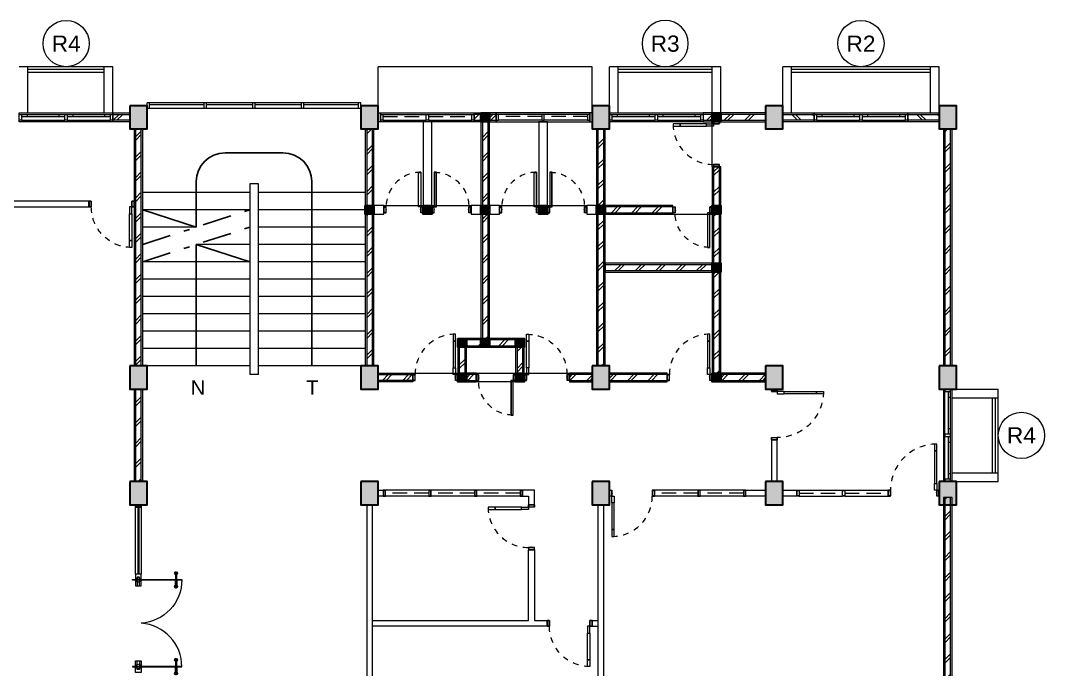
# Model space of a CAD drawing. Header units: millimetres. Extents: x -11 to 1625, y -267 to 180.
# Drawn here: x 921.37 to 939.08, y -259.68 to -248.45 of the extents above; entities that cross this region are included whole.
import ezdxf
from ezdxf.enums import TextEntityAlignment as Align

# ---------------------------------------------------------------- set-up
doc = ezdxf.new("R2010")
doc.units = ezdxf.units.MM
doc.linetypes.add('DASHDOT', pattern=[1, 0.5, -0.25, 0, -0.25])
doc.linetypes.add('HIDDEN', pattern=[0.375, 0.25, -0.125])
for name, color, linetype, lineweight in [('ars', 11, 'Continuous', 5), ('dinding', 5, 'Continuous', 15), ('KOLOM', 1, 'Continuous', 30), ('kus', 63, 'Continuous', 15), ('lan', 7, 'Continuous', 15), ('not', 7, 'Continuous', 20), ('PARTISI', 190, 'Continuous', 9), ('sol kol', 8, 'Continuous', 0)]:
    doc.layers.add(name, color=color, linetype=linetype, lineweight=lineweight)
doc.styles.add('S', font='SIMPLEX', dxfattribs={"width": 1.1})
doc.styles.get("Standard").update_dxf_attribs({"font": 'ARIALUNI.TTF'})
pattern_1 = [(45, (923.90673, -262.7025), (-0.1767767, 0.1767767), []), (45, (923.96923, -262.7025), (-0.1767767, 0.1767767), [])]
pattern_2 = [(45, (924.90673, -262.7025), (-0.1767767, 0.1767767), []), (45, (924.96923, -262.7025), (-0.1767767, 0.1767767), [])]

# ---------------------------------------------------------------- blocks, each defined once
blk = doc.blocks.new('P 70')
at = {"linetype": 'HIDDEN', "ltscale": 0.3}
blk.add_lwpolyline([(-0.74, 0.1, -0.414214), (-0.04, 0.8, -1.303225)], format="xyb", dxfattribs=at)
for points in [[(-0.04, 0.8), (-0.08, 0.8), (-0.08, 0.68), (-0.04, 0.68)], [(-0.04, 0.68), (-0.08, 0.68), (-0.08, 0.22), (-0.04, 0.22)], [(-0.04, 0.1), (-0.08, 0.1), (-0.08, 0.22), (-0.04, 0.22)], [(-0.735, 0.06), (-0.74, 0.06), (-0.74, 0.061), (-0.74, 0.1), (-0.78, 0.1), (-0.78, 0), (-0.74, 0), (-0.74, 0.056), (-0.735, 0.058)], [(-0.742, 0.002), (-0.778, 0.002), (-0.778, 0.098), (-0.742, 0.098)], [(-0.045, 0.06), (-0.04, 0.06), (-0.04, 0.061), (-0.04, 0.1), (0, 0.1), (0, 0), (-0.04, 0), (-0.04, 0.056), (-0.045, 0.058)], [(-0.038, 0.002), (-0.002, 0.002), (-0.002, 0.098), (-0.038, 0.098)]]:
    blk.add_lwpolyline(points, close=True)
blk = doc.blocks.new('KP')
at = {"layer": 'KOLOM'}
blk.add_lwpolyline([(0.075, -0.075), (-0.075, -0.075), (-0.075, 0.075), (0.075, 0.075), (0.075, -0.075)], dxfattribs=at)
blk = doc.blocks.new('K1')
at = {"layer": 'KOLOM'}
blk.add_lwpolyline([(0.2, 0.15), (-0.2, 0.15), (-0.2, -0.15), (0.2, -0.15), (0.2, 0.15)], dxfattribs=at)
blk = doc.blocks.new('P 60')
at = {"linetype": 'HIDDEN', "ltscale": 0.3}
blk.add_lwpolyline([(-0.64, 0.1, -0.414214), (-0.04, 0.7, -1.303225)], format="xyb", dxfattribs=at)
for points in [[(-0.04, 0.7), (-0.04, 0.1), (-0.08, 0.1), (-0.08, 0.7)], [(-0.042, 0.698), (-0.042, 0.102), (-0.078, 0.102), (-0.078, 0.698)], [(-0.635, 0.06), (-0.64, 0.06), (-0.64, 0.061), (-0.64, 0.1), (-0.68, 0.1), (-0.68, 0), (-0.64, 0), (-0.64, 0.056), (-0.635, 0.058)], [(-0.642, 0.002), (-0.678, 0.002), (-0.678, 0.098), (-0.642, 0.098)], [(-0.045, 0.06), (-0.04, 0.06), (-0.04, 0.061), (-0.04, 0.1), (0, 0.1), (0, 0), (-0.04, 0), (-0.04, 0.056), (-0.045, 0.058)], [(-0.038, 0.002), (-0.002, 0.002), (-0.002, 0.098), (-0.038, 0.098)]]:
    blk.add_lwpolyline(points, close=True)
blk = doc.blocks.new('P1')
at = {"lineweight": 5}
h = blk.add_hatch(dxfattribs=at)
h.set_pattern_fill('ANSI31', color=256, scale=0.020282, angle=-315, style=0)
h.set_pattern_definition([(179.99999863, (-506.106483, 1417.280242), (6.07e-11, 0.0025352112676), [])])
h.paths.add_polyline_path([(-1.729, 0.805, -1), (-1.693, 0.77, -1)])
h.paths.add_polyline_path([(-1.724, 0.801, 1), (-1.697, 0.774, 1)], flags=16)
h = blk.add_hatch(dxfattribs=at)
h.set_pattern_fill('ANSI31', color=256, scale=0.020282, angle=-315, style=0)
h.set_pattern_definition([(270.00000137, (1414.9464214, -503.7726625), (0.0025352112676, 6.07e-11), [])])
h.paths.add_polyline_path([(-1.528, 0.605, 1), (-1.564, 0.641, 1)])
h.paths.add_polyline_path([(-1.532, 0.609, -1), (-1.56, 0.637, -1)], flags=16)
h = blk.add_hatch(dxfattribs=at)
h.set_pattern_fill('ANSI31', color=256, scale=0.020282, angle=-315, style=0)
h.set_pattern_definition([(179.99999863, (-505.0458133, 1416.2195722), (6.07e-11, 0.0025352112676), [])])
h.paths.add_polyline_path([(-0.668, -0.255, -1), (-0.632, -0.291, -1)])
h.paths.add_polyline_path([(-0.664, -0.259, 1), (-0.636, -0.287, 1)], flags=16)
h = blk.add_hatch(dxfattribs=at)
h.set_pattern_fill('ANSI31', color=256, scale=0.020282, angle=-315, style=0)
h.set_pattern_definition([(270.00000137, (1416.0070912, -504.8333323), (0.0025352112676, 6.07e-11), [])])
h.paths.add_polyline_path([(-0.468, -0.455, 1), (-0.504, -0.42, 1)])
h.paths.add_polyline_path([(-0.472, -0.451, -1), (-0.499, -0.424, -1)], flags=16)
for p, q in [((-1.724, 0.801), (-1.697, 0.774)), ((-1.686, 0.781), (-1.623, 0.718)), ((-1.553, 0.648), (-1.616, 0.711)), ((-1.532, 0.609), (-1.56, 0.637)), ((-0.664, -0.259), (-0.636, -0.287)), ((-0.625, -0.28), (-0.562, -0.343)), ((-0.492, -0.413), (-0.555, -0.35)), ((-0.472, -0.451), (-0.499, -0.424))]:
    blk.add_line(p, q, dxfattribs=at)
at = {"color": 9, "lineweight": 5}
for p, q in [((-1.641, 0.7), (-1.704, 0.763)), ((-1.634, 0.693), (-1.571, 0.63)), ((-0.58, -0.361), (-0.643, -0.298)), ((-0.573, -0.368), (-0.51, -0.431))]:
    blk.add_line(p, q, dxfattribs=at)
at = {"color": 8, "lineweight": 5}
for p, q in [((-1.64, 0.701), (-1.703, 0.763)), ((-1.639, 0.702), (-1.701, 0.764)), ((-1.636, 0.705), (-1.697, 0.766)), ((-1.631, 0.71), (-1.692, 0.771)), ((-1.633, 0.694), (-1.57, 0.631)), ((-1.632, 0.695), (-1.57, 0.633)), ((-1.629, 0.698), (-1.568, 0.637)), ((-1.624, 0.703), (-1.563, 0.642)), ((-0.58, -0.36), (-0.642, -0.297)), ((-0.578, -0.358), (-0.64, -0.296)), ((-0.575, -0.356), (-0.636, -0.294)), ((-0.57, -0.351), (-0.631, -0.29)), ((-0.572, -0.367), (-0.51, -0.43)), ((-0.571, -0.366), (-0.509, -0.428)), ((-0.568, -0.363), (-0.507, -0.424)), ((-0.563, -0.358), (-0.502, -0.419))]:
    blk.add_line(p, q, dxfattribs=at)
for points in [[(-1.1, 1.241), (-1.701, 0.64), (-1.694, 0.633), (-1.093, 1.234), (-1.1, 1.241)], [(-1.273, 1.202), (-1.202, 1.273), (-1.061, 1.132), (-1.132, 1.061), (-1.273, 1.202)], [(-0.032, 0.173), (-0.633, -0.428), (-0.64, -0.421), (-0.039, 0.18), (-0.032, 0.173)], [(-0.071, 0), (0, 0.071), (-0.142, 0.212), (-0.212, 0.142), (-0.071, 0)]]:
    blk.add_lwpolyline(points)
at = {"lineweight": 9}
for points in [[(-1.153, 1.181), (-1.181, 1.153), (-1.216, 1.188), (-1.188, 1.216)], [(-1.082, 1.11), (-1.11, 1.082), (-1.181, 1.153), (-1.153, 1.181)], [(-0.163, 0.191), (-0.191, 0.163), (-0.12, 0.092), (-0.092, 0.12)], [(-0.092, 0.12), (-0.12, 0.092), (-0.085, 0.057), (-0.057, 0.085)]]:
    blk.add_lwpolyline(points, close=True, dxfattribs=at)
at = {"lineweight": 5}
for points in [[(-1.697, 0.801), (-1.724, 0.774)], [(-1.532, 0.637), (-1.56, 0.609)], [(-0.636, -0.259), (-0.664, -0.287)], [(-0.472, -0.424), (-0.499, -0.451)]]:
    blk.add_lwpolyline(points, dxfattribs=at)
for points in [[(-1.701, 0.64, 0.396093), (-0.672, 0.601)], [(-0.633, -0.428, -0.396093), (-0.672, 0.601)]]:
    blk.add_lwpolyline(points, format="xyb")
for centre in [(-1.167, 1.167), (-0.106, 0.106)]:
    blk.add_circle(centre, 0.04)
for centre, radius in [((-1.711, 0.788), 0.0254), ((-1.711, 0.788), 0.0195), ((-1.546, 0.623), 0.0254), ((-1.546, 0.623), 0.0195), ((-0.65, -0.273), 0.0254), ((-0.65, -0.273), 0.0195), ((-0.486, -0.437), 0.0254), ((-0.486, -0.437), 0.0195)]:
    blk.add_circle(centre, radius, dxfattribs=at)
blk = doc.blocks.new('P 80')
at = {"linetype": 'HIDDEN', "ltscale": 0.3}
blk.add_lwpolyline([(-0.84, 0.1, -0.414214), (-0.04, 0.9, -1.303225)], format="xyb", dxfattribs=at)
for points in [[(-0.04, 0.9), (-0.08, 0.9), (-0.08, 0.78), (-0.04, 0.78)], [(-0.04, 0.78), (-0.08, 0.78), (-0.08, 0.22), (-0.04, 0.22)], [(-0.04, 0.1), (-0.08, 0.1), (-0.08, 0.22), (-0.04, 0.22)], [(-0.835, 0.06), (-0.84, 0.06), (-0.84, 0.061), (-0.84, 0.1), (-0.88, 0.1), (-0.88, 0), (-0.84, 0), (-0.84, 0.056), (-0.835, 0.058)], [(-0.842, 0.002), (-0.878, 0.002), (-0.878, 0.098), (-0.842, 0.098)], [(-0.045, 0.06), (-0.04, 0.06), (-0.04, 0.061), (-0.04, 0.1), (0, 0.1), (0, 0), (-0.04, 0), (-0.04, 0.056), (-0.045, 0.058)], [(-0.038, 0.002), (-0.002, 0.002), (-0.002, 0.098), (-0.038, 0.098)]]:
    blk.add_lwpolyline(points, close=True)
blk = doc.blocks.new('NAV')
blk.add_circle((0, -0.4), 0.4)
at = {"style": 'S', "width": 0.75, "flags": 4}
blk.add_attdef('AV', text='', height=0.3, dxfattribs=at).set_placement((0, -0.4), align=Align.MIDDLE)

msp = doc.modelspace()

# ---------------------------------------------------------------- hatches: boundary and pattern name
at = {"layer": 'ars'}
h = msp.add_hatch(dxfattribs=at)
h.set_pattern_fill('TEMBOK', color=256, scale=0.25)
h.set_pattern_definition([(45, (919.89673, -258.2025), (-0.176777, 0.176777), []), (45, (919.95923, -258.2025), (-0.176777, 0.176777), [])])
h.paths.add_polyline_path([(922.9667251, -250.0774952), (923.2567251, -250.0774952), (923.2567251, -250.1774952), (922.9667251, -250.1774952)])
h = msp.add_hatch(dxfattribs=at)
h.set_pattern_fill('TEMBOK', color=256, scale=0.25)
h.set_pattern_definition([(45, (928.62673, -259.8775), (-0.176777, 0.176777), []), (45, (928.68923, -259.8775), (-0.176777, 0.176777), [])])
h.paths.add_polyline_path([(929.3317251, -250.0774952), (929.2167251, -250.0774952), (929.2167251, -250.1774952), (929.3317251, -250.1774952)])
h = msp.add_hatch(dxfattribs=at)
h.set_pattern_fill('TEMBOK', color=256, scale=0.25)
h.set_pattern_definition([(45, (928.93173, -259.8775), (-0.176777, 0.176777), []), (45, (928.99423, -259.8775), (-0.176777, 0.176777), [])])
h.paths.add_polyline_path([(929.5967251, -250.0774952), (929.4817251, -250.0774952), (929.4817251, -250.1774952), (929.5967251, -250.1774952)])
h = msp.add_hatch(dxfattribs=at)
h.set_pattern_fill('TEMBOK', color=256, scale=0.25)
h.set_pattern_definition([(45, (924.60173, -262.7025), (-0.1767767, 0.1767767), []), (45, (924.66423, -262.7025), (-0.1767767, 0.1767767), [])])
h.paths.add_polyline_path([(933.3317251, -250.0774952), (933.1767251, -250.0774952), (933.1767251, -250.1774952), (933.3317251, -250.1774952)])
h = msp.add_hatch(dxfattribs=at)
h.set_pattern_fill('TEMBOK', color=256, scale=0.25)
h.set_pattern_definition(pattern_2)
h.paths.add_polyline_path([(934.2567251, -250.0774952), (933.4817251, -250.0774952), (933.4817251, -250.1774952), (934.2567251, -250.1774952)])
h = msp.add_hatch(dxfattribs=at)
h.set_pattern_fill('TEMBOK', color=256, scale=0.25)
h.set_pattern_definition([(315, (930.35673, -248.5525), (-0.176777, -0.176777), []), (315, (930.41923, -248.5525), (-0.176777, -0.176777), [])])
h.paths.add_polyline_path([(935.0967251, -250.1774952), (934.5567251, -250.1774952), (934.5567251, -250.0774952), (935.0967251, -250.0774952)])
h = msp.add_hatch(dxfattribs=at)
h.set_pattern_fill('TEMBOK', color=256, scale=0.25)
h.set_pattern_definition([(315, (932.51673, -248.5525), (-0.176777, -0.176777), []), (315, (932.57923, -248.5525), (-0.176777, -0.176777), [])])
h.paths.add_polyline_path([(937.2567251, -250.1774952), (936.7167251, -250.1774952), (936.7167251, -250.0774952), (937.2567251, -250.0774952)])
h = msp.add_hatch(dxfattribs=at)
h.set_pattern_fill('TEMBOK', color=256, scale=0.25)
h.set_pattern_definition(pattern_2)
h.paths.add_polyline_path([(929.3567251, -250.2024952), (929.3567251, -253.9524952), (929.4567251, -253.9524952), (929.4567251, -250.2024952)])
h = msp.add_hatch(dxfattribs=at)
h.set_pattern_fill('TEMBOK', color=256, scale=0.25)
h.set_pattern_definition(pattern_2)
h.paths.add_polyline_path([(923.4567251, -254.4274952), (923.4567251, -250.3274952), (923.3567251, -250.3274952), (923.3567251, -254.4274952)])
h = msp.add_hatch(dxfattribs=at)
h.set_pattern_fill('TEMBOK', color=256, scale=0.25)
h.set_pattern_definition(pattern_2)
h.paths.add_polyline_path([(927.4567251, -251.6524952), (927.4567251, -250.3274952), (927.3567251, -250.3274952), (927.3567251, -251.6524952)])
h = msp.add_hatch(dxfattribs=at)
h.set_pattern_fill('TEMBOK', color=256, scale=0.25)
h.set_pattern_definition(pattern_2)
h.paths.add_polyline_path([(931.4567251, -254.4274952), (931.4567251, -250.3274952), (931.3567251, -250.3274952), (931.3567251, -254.4274952)])
h = msp.add_hatch(dxfattribs=at)
h.set_pattern_fill('TEMBOK', color=256, scale=0.25)
h.set_pattern_definition(pattern_1)
h.paths.add_polyline_path([(937.4567251, -254.4274952), (937.4567251, -250.3274952), (937.3567251, -250.3274952), (937.3567251, -254.4274952)])
h = msp.add_hatch(dxfattribs=at)
h.set_pattern_fill('TEMBOK', color=256, scale=0.25)
h.set_pattern_definition(pattern_2)
h.paths.add_polyline_path([(933.4567251, -251.6524952), (933.4567251, -250.9824952), (933.3567251, -250.9824952), (933.3567251, -251.6524952)])
h = msp.add_hatch(dxfattribs=at)
h.set_pattern_fill('TEMBOK', color=256, scale=0.25)
h.set_pattern_definition(pattern_2)
h.paths.add_polyline_path([(931.4817251, -251.7774952), (932.6517251, -251.7774952), (932.6517251, -251.6774952), (931.4817251, -251.6774952)])
h = msp.add_hatch(dxfattribs=at)
h.set_pattern_fill('TEMBOK', color=256, scale=0.25)
h.set_pattern_definition(pattern_2)
h.paths.add_polyline_path([(927.3567251, -251.8024952), (927.3567251, -254.4274952), (927.4567251, -254.4274952), (927.4567251, -251.8024952)])
h = msp.add_hatch(dxfattribs=at)
h.set_pattern_fill('TEMBOK', color=256, scale=0.25)
h.set_pattern_definition(pattern_2)
h.paths.add_polyline_path([(933.3567251, -251.8024952), (933.3567251, -254.5524952), (933.4567251, -254.5524952), (933.4567251, -251.8024952)])
h = msp.add_hatch(dxfattribs=at)
h.set_pattern_fill('TEMBOK', color=256, scale=0.25)
h.set_pattern_definition(pattern_2)
h.paths.add_polyline_path([(931.4817251, -252.7774952), (933.3317251, -252.7774952), (933.3317251, -252.6774952), (931.4817251, -252.6774952)])
h = msp.add_hatch(dxfattribs=at)
h.set_pattern_fill('TEMBOK', color=256, scale=0.25)
h.set_pattern_definition(pattern_2)
h.paths.add_polyline_path([(929.9317251, -253.9774952), (929.0817251, -253.9774952), (929.0817251, -254.0774952), (929.9317251, -254.0774952)])
h = msp.add_hatch(dxfattribs=at)
h.set_pattern_fill('TEMBOK', color=256, scale=0.25)
h.set_pattern_definition(pattern_2)
h.paths.add_polyline_path([(928.9567251, -254.1024952), (928.9567251, -254.5524952), (929.0567251, -254.5524952), (929.0567251, -254.1024952)])
h = msp.add_hatch(dxfattribs=at)
h.set_pattern_fill('TEMBOK', color=256, scale=0.25)
h.set_pattern_definition(pattern_2)
h.paths.add_polyline_path([(929.9567251, -254.1024952), (929.9567251, -254.5524952), (930.0567251, -254.5524952), (930.0567251, -254.1024952)])
h = msp.add_hatch(dxfattribs=at)
h.set_pattern_fill('TEMBOK', color=256, scale=0.25)
h.set_pattern_definition(pattern_2)
h.paths.add_polyline_path([(927.5567251, -254.5774952), (928.1517251, -254.5774952), (928.1517251, -254.6774952), (927.5567251, -254.6774952)])
h = msp.add_hatch(dxfattribs=at)
h.set_pattern_fill('TEMBOK', color=256, scale=0.25)
h.set_pattern_definition(pattern_2)
h.paths.add_polyline_path([(929.2517251, -254.5774952), (929.0817251, -254.5774952), (929.0817251, -254.6774952), (929.2517251, -254.6774952)])
h = msp.add_hatch(dxfattribs=at)
h.set_pattern_fill('TEMBOK', color=256, scale=0.25)
h.set_pattern_definition(pattern_2)
h.paths.add_polyline_path([(931.2567251, -254.5774952), (930.8617251, -254.5774952), (930.8617251, -254.6774952), (931.2567251, -254.6774952)])
h = msp.add_hatch(dxfattribs=at)
h.set_pattern_fill('TEMBOK', color=256, scale=0.25)
h.set_pattern_definition(pattern_2)
h.paths.add_polyline_path([(931.5567251, -254.6774952), (932.5517251, -254.6774952), (932.5517251, -254.5774952), (931.5567251, -254.5774952)])
h = msp.add_hatch(dxfattribs=at)
h.set_pattern_fill('TEMBOK', color=256, scale=0.25)
h.set_pattern_definition([(45, (926.83173, -262.7025), (-0.1767767, 0.1767767), []), (45, (926.89423, -262.7025), (-0.1767767, 0.1767767), [])])
h.paths.add_polyline_path([(933.4817251, -254.6774952), (934.2567251, -254.6774952), (934.2567251, -254.5774952), (933.4817251, -254.5774952)])
h = msp.add_hatch(dxfattribs=at)
h.set_pattern_fill('TEMBOK', color=256, scale=0.25)
h.set_pattern_definition(pattern_2)
h.paths.add_polyline_path([(923.4567251, -256.4274952), (923.4567251, -254.8274952), (923.3567251, -254.8274952), (923.3567251, -256.4274952)])
h = msp.add_hatch(dxfattribs=at)
h.set_pattern_fill('TEMBOK', color=256, scale=0.25)
h.set_pattern_definition(pattern_1)
h.paths.add_polyline_path([(937.4567251, -260.9274952), (937.4567251, -256.7024952), (937.3567251, -256.7024952), (937.3567251, -260.9274952)])
at = {"layer": 'sol kol'}
for points in [[(923.2567251, -249.9274952), (923.2567251, -250.3274952), (923.5567251, -250.3274952), (923.5567251, -249.9274952)], [(927.2567251, -249.9274952), (927.2567251, -250.3274952), (927.5567251, -250.3274952), (927.5567251, -249.9274952)], [(931.2567251, -249.9274952), (931.2567251, -250.3274952), (931.5567251, -250.3274952), (931.5567251, -249.9274952)], [(934.2567251, -249.9274952), (934.2567251, -250.3274952), (934.5567251, -250.3274952), (934.5567251, -249.9274952)], [(937.2567251, -249.9274952), (937.2567251, -250.3274952), (937.5567251, -250.3274952), (937.5567251, -249.9274952)], [(929.3317251, -250.0524952), (929.4817251, -250.0524952), (929.4817251, -250.2024952), (929.3317251, -250.2024952)], [(933.4817251, -250.2024952), (933.3317251, -250.2024952), (933.3317251, -250.0524952), (933.4817251, -250.0524952)], [(927.3317251, -251.6524952), (927.4817251, -251.6524952), (927.4817251, -251.8024952), (927.3317251, -251.8024952)], [(928.3317251, -251.6524952), (928.4817251, -251.6524952), (928.4817251, -251.8024952), (928.3317251, -251.8024952)], [(929.3317251, -251.6524952), (929.4817251, -251.6524952), (929.4817251, -251.8024952), (929.3317251, -251.8024952)], [(930.3317251, -251.6524952), (930.4817251, -251.6524952), (930.4817251, -251.8024952), (930.3317251, -251.8024952)], [(931.3317251, -251.6524952), (931.4817251, -251.6524952), (931.4817251, -251.8024952), (931.3317251, -251.8024952)], [(933.4817251, -251.8024952), (933.3317251, -251.8024952), (933.3317251, -251.6524952), (933.4817251, -251.6524952)], [(933.4817251, -252.8024952), (933.3317251, -252.8024952), (933.3317251, -252.6524952), (933.4817251, -252.6524952)], [(928.9317251, -253.9524952), (929.0817251, -253.9524952), (929.0817251, -254.1024952), (928.9317251, -254.1024952)], [(929.3317251, -253.9524952), (929.4817251, -253.9524952), (929.4817251, -254.1024952), (929.3317251, -254.1024952)], [(929.9317251, -253.9524952), (930.0817251, -253.9524952), (930.0817251, -254.1024952), (929.9317251, -254.1024952)], [(923.2567251, -254.4274952), (923.2567251, -254.8274952), (923.5567251, -254.8274952), (923.5567251, -254.4274952)], [(927.2567251, -254.4274952), (927.2567251, -254.8274952), (927.5567251, -254.8274952), (927.5567251, -254.4274952)], [(928.9317251, -254.5524952), (929.0817251, -254.5524952), (929.0817251, -254.7024952), (928.9317251, -254.7024952)], [(929.9317251, -254.5524952), (930.0817251, -254.5524952), (930.0817251, -254.7024952), (929.9317251, -254.7024952)], [(931.2567251, -254.4274952), (931.2567251, -254.8274952), (931.5567251, -254.8274952), (931.5567251, -254.4274952)], [(933.4817251, -254.7024952), (933.3317251, -254.7024952), (933.3317251, -254.5524952), (933.4817251, -254.5524952)], [(934.2567251, -254.4274952), (934.2567251, -254.8274952), (934.5567251, -254.8274952), (934.5567251, -254.4274952)], [(937.2567251, -254.4274952), (937.2567251, -254.8274952), (937.5567251, -254.8274952), (937.5567251, -254.4274952)], [(923.2567251, -256.4274952), (923.2567251, -256.8274952), (923.5567251, -256.8274952), (923.5567251, -256.4274952)], [(927.2567251, -256.4274952), (927.2567251, -256.8274952), (927.5567251, -256.8274952), (927.5567251, -256.4274952)], [(931.2567251, -256.4274952), (931.2567251, -256.8274952), (931.5567251, -256.8274952), (931.5567251, -256.4274952)], [(934.2567251, -256.4274952), (934.2567251, -256.8274952), (934.5567251, -256.8274952), (934.5567251, -256.4274952)], [(937.2567251, -256.4274952), (937.2567251, -256.8274952), (937.5567251, -256.8274952), (937.5567251, -256.4274952)]]:
    msp.add_hatch(color=256, dxfattribs=at).paths.add_polyline_path(points)

# ---------------------------------------------------------------- linework, layer by layer
for p, q in [((924.9067251, -250.7399952), (925.9067251, -250.7399952)), ((924.4067251, -252.0274952), (924.4067251, -251.2399952)), ((926.4067251, -254.4274952), (926.4067251, -251.2399952)), ((924.4067251, -252.0274952), (923.4817251, -251.7274952)), ((924.4067251, -254.4274952), (924.4067251, -252.3274952)), ((924.4067251, -252.3274952), (925.3317251, -252.6274952))]:
    msp.add_line(p, q)
at = {"linetype": 'DASHDOT'}
for p, q in [((923.4817251, -252.3274952), (925.3317251, -251.7274952)), ((923.4817251, -252.6274952), (925.3317251, -252.0274952))]:
    msp.add_line(p, q, dxfattribs=at)
for centre, start, end in [((924.9067251, -251.2399952), 90, 180), ((925.9067251, -251.2399952), 0, 90)]:
    msp.add_arc(centre, 0.5, start, end)
at = {"layer": 'ars'}
for points in [[(922.8167251, -249.3024952), (921.4967251, -249.3024952)], [(922.8167251, -249.3524952), (921.4967251, -249.3524952)], [(933.3317251, -249.3024952), (931.7067251, -249.3024952)], [(933.3317251, -249.3524952), (931.7067251, -249.3524952)], [(937.1067251, -249.3024952), (934.7067251, -249.3024952)], [(937.1067251, -249.3524952), (934.7067251, -249.3524952)], [(938.1817251, -256.2774952), (938.1817251, -254.9774952)], [(938.2317251, -256.2774952), (938.2317251, -254.9774952)]]:
    msp.add_lwpolyline(points, dxfattribs=at)
for points in [[(922.9667251, -250.0774952), (923.2567251, -250.0774952), (923.2567251, -250.1774952), (922.9667251, -250.1774952)], [(929.3317251, -250.0774952), (929.2167251, -250.0774952), (929.2167251, -250.1774952), (929.3317251, -250.1774952)], [(929.5967251, -250.0774952), (929.4817251, -250.0774952), (929.4817251, -250.1774952), (929.5967251, -250.1774952)], [(933.3317251, -250.0774952), (933.1767251, -250.0774952), (933.1767251, -250.1774952), (933.3317251, -250.1774952)], [(934.2567251, -250.0774952), (933.4817251, -250.0774952), (933.4817251, -250.1774952), (934.2567251, -250.1774952)], [(935.0967251, -250.1774952), (934.5567251, -250.1774952), (934.5567251, -250.0774952), (935.0967251, -250.0774952)], [(937.2567251, -250.1774952), (936.7167251, -250.1774952), (936.7167251, -250.0774952), (937.2567251, -250.0774952)], [(929.3567251, -250.2024952), (929.3567251, -253.9524952), (929.4567251, -253.9524952), (929.4567251, -250.2024952)], [(923.4567251, -254.4274952), (923.4567251, -250.3274952), (923.3567251, -250.3274952), (923.3567251, -254.4274952)], [(927.4567251, -251.6524952), (927.4567251, -250.3274952), (927.3567251, -250.3274952), (927.3567251, -251.6524952)], [(931.4567251, -254.4274952), (931.4567251, -250.3274952), (931.3567251, -250.3274952), (931.3567251, -254.4274952)], [(937.4567251, -254.4274952), (937.4567251, -250.3274952), (937.3567251, -250.3274952), (937.3567251, -254.4274952)], [(933.4567251, -251.6524952), (933.4567251, -250.9824952), (933.3567251, -250.9824952), (933.3567251, -251.6524952)], [(931.4817251, -251.7774952), (932.6517251, -251.7774952), (932.6517251, -251.6774952), (931.4817251, -251.6774952)], [(927.3567251, -251.8024952), (927.3567251, -254.4274952), (927.4567251, -254.4274952), (927.4567251, -251.8024952)], [(933.3567251, -251.8024952), (933.3567251, -254.5524952), (933.4567251, -254.5524952), (933.4567251, -251.8024952)], [(931.4817251, -252.7774952), (933.3317251, -252.7774952), (933.3317251, -252.6774952), (931.4817251, -252.6774952)], [(929.9317251, -253.9774952), (929.0817251, -253.9774952), (929.0817251, -254.0774952), (929.9317251, -254.0774952)], [(928.9567251, -254.1024952), (928.9567251, -254.5524952), (929.0567251, -254.5524952), (929.0567251, -254.1024952)], [(929.9567251, -254.1024952), (929.9567251, -254.5524952), (930.0567251, -254.5524952), (930.0567251, -254.1024952)], [(927.5567251, -254.5774952), (928.1517251, -254.5774952), (928.1517251, -254.6774952), (927.5567251, -254.6774952)], [(929.2517251, -254.5774952), (929.0817251, -254.5774952), (929.0817251, -254.6774952), (929.2517251, -254.6774952)], [(931.2567251, -254.5774952), (930.8617251, -254.5774952), (930.8617251, -254.6774952), (931.2567251, -254.6774952)], [(931.5567251, -254.6774952), (932.5517251, -254.6774952), (932.5517251, -254.5774952), (931.5567251, -254.5774952)], [(933.4817251, -254.6774952), (934.2567251, -254.6774952), (934.2567251, -254.5774952), (933.4817251, -254.5774952)], [(923.4567251, -256.4274952), (923.4567251, -254.8274952), (923.3567251, -254.8274952), (923.3567251, -256.4274952)], [(937.4567251, -260.9274952), (937.4567251, -256.7024952), (937.3567251, -256.7024952), (937.3567251, -260.9274952)]]:
    msp.add_lwpolyline(points, close=True, dxfattribs=at)
at = {"layer": 'dinding'}
for points in [[(922.9667251, -250.0524952), (923.2567251, -250.0524952), (923.2567251, -250.2024952), (922.9667251, -250.2024952)], [(927.5567251, -250.0524952), (927.5967251, -250.0524952), (927.5967251, -250.2024952), (927.5567251, -250.2024952)], [(929.2167251, -250.0524952), (929.3317251, -250.0524952), (929.3317251, -250.2024952), (929.2167251, -250.2024952)], [(929.5967251, -250.0524952), (929.4817251, -250.0524952), (929.4817251, -250.2024952), (929.5967251, -250.2024952)], [(931.2567251, -250.0524952), (931.2167251, -250.0524952), (931.2167251, -250.2024952), (931.2567251, -250.2024952)], [(933.3317251, -250.0524952), (933.1767251, -250.0524952), (933.1767251, -250.2024952), (933.3317251, -250.2024952)], [(934.2567251, -250.0524952), (933.4817251, -250.0524952), (933.4817251, -250.2024952), (934.2567251, -250.2024952)], [(935.0967251, -250.2024952), (934.5567251, -250.2024952), (934.5567251, -250.0524952), (935.0967251, -250.0524952)], [(937.2567251, -250.2024952), (936.7167251, -250.2024952), (936.7167251, -250.0524952), (937.2567251, -250.0524952)], [(929.3317251, -250.2024952), (929.3317251, -253.9524952), (929.4817251, -253.9524952), (929.4817251, -250.2024952)], [(923.4817251, -254.4274952), (923.4817251, -250.3274952), (923.3317251, -250.3274952), (923.3317251, -254.4274952)], [(927.4817251, -251.6524952), (927.4817251, -250.3274952), (927.3317251, -250.3274952), (927.3317251, -251.6524952)], [(931.4817251, -254.4274952), (931.4817251, -250.3274952), (931.3317251, -250.3274952), (931.3317251, -254.4274952)], [(937.4817251, -254.4274952), (937.4817251, -250.3274952), (937.3317251, -250.3274952), (937.3317251, -254.4274952)], [(933.4817251, -251.6524952), (933.4817251, -250.9824952), (933.3317251, -250.9824952), (933.3317251, -251.6524952)], [(931.4817251, -251.8024952), (932.6517251, -251.8024952), (932.6517251, -251.6524952), (931.4817251, -251.6524952)], [(927.3317251, -251.8024952), (927.3317251, -254.4274952), (927.4817251, -254.4274952), (927.4817251, -251.8024952)], [(933.3317251, -251.8024952), (933.3317251, -254.5524952), (933.4817251, -254.5524952), (933.4817251, -251.8024952)], [(931.4817251, -252.8024952), (933.3317251, -252.8024952), (933.3317251, -252.6524952), (931.4817251, -252.6524952)], [(929.9317251, -253.9524952), (929.0817251, -253.9524952), (929.0817251, -254.1024952), (929.9317251, -254.1024952)], [(928.9317251, -254.1024952), (928.9317251, -254.5524952), (929.0817251, -254.5524952), (929.0817251, -254.1024952)], [(929.9317251, -254.1024952), (929.9317251, -254.5524952), (930.0817251, -254.5524952), (930.0817251, -254.1024952)], [(927.5567251, -254.5524952), (928.1517251, -254.5524952), (928.1517251, -254.7024952), (927.5567251, -254.7024952)], [(929.2517251, -254.5524952), (929.0817251, -254.5524952), (929.0817251, -254.7024952), (929.2517251, -254.7024952)], [(931.2567251, -254.5524952), (930.8617251, -254.5524952), (930.8617251, -254.7024952), (931.2567251, -254.7024952)], [(931.5567251, -254.7024952), (932.5517251, -254.7024952), (932.5517251, -254.5524952), (931.5567251, -254.5524952)], [(933.4817251, -254.7024952), (934.2567251, -254.7024952), (934.2567251, -254.5524952), (933.4817251, -254.5524952)], [(923.4817251, -256.4274952), (923.4817251, -254.8274952), (923.3317251, -254.8274952), (923.3317251, -256.4274952)], [(937.4817251, -260.9274952), (937.4817251, -256.7024952), (937.3317251, -256.7024952), (937.3317251, -260.9274952)]]:
    msp.add_lwpolyline(points, close=True, dxfattribs=at)
at = {"layer": 'kus'}
for p, q in [((927.2567251, -249.8774952), (923.5567251, -249.8774952)), ((923.5567251, -249.9774952), (923.5567251, -249.8774952)), ((923.5967251, -249.9774952), (923.5967251, -249.8774952)), ((924.5467251, -249.9124952), (923.5967251, -249.9124952)), ((924.5467251, -249.9774952), (924.5467251, -249.8774952)), ((924.5867251, -249.9774952), (924.5867251, -249.8774952)), ((925.3867251, -249.9124952), (924.5867251, -249.9124952)), ((925.3867251, -249.9774952), (925.3867251, -249.8774952)), ((925.4267251, -249.9774952), (925.4267251, -249.8774952)), ((926.2267251, -249.9124952), (925.4267251, -249.9124952)), ((926.2267251, -249.9774952), (926.2267251, -249.8774952)), ((926.2667251, -249.9774952), (926.2667251, -249.8774952)), ((927.2167251, -249.9124952), (926.2667251, -249.9124952)), ((927.2167251, -249.9774952), (927.2167251, -249.8774952)), ((927.2567251, -249.9774952), (927.2567251, -249.8774952)), ((921.3867251, -250.0774952), (922.1367251, -250.0774952)), ((921.3867251, -250.1124952), (922.1367251, -250.1124952)), ((921.4867251, -250.1124952), (921.4867251, -250.0774952)), ((922.0367251, -250.1124952), (922.0367251, -250.0774952)), ((922.1767251, -250.0774952), (922.9267251, -250.0774952)), ((922.1767251, -250.1124952), (922.9267251, -250.1124952)), ((922.2767251, -250.1124952), (922.2767251, -250.0774952)), ((922.8267251, -250.1124952), (922.8267251, -250.0774952)), ((927.2567251, -249.9774952), (923.5567251, -249.9774952)), ((927.6367251, -250.0774952), (928.3867251, -250.0774952)), ((928.4267251, -250.0774952), (929.1767251, -250.0774952)), ((930.3867251, -250.0774952), (929.6367251, -250.0774952)), ((931.1767251, -250.0774952), (930.4267251, -250.0774952)), ((931.5967251, -250.0774952), (932.3467251, -250.0774952)), ((931.5967251, -250.1124952), (932.3467251, -250.1124952)), ((931.6967251, -250.1124952), (931.6967251, -250.0774952)), ((932.2467251, -250.1124952), (932.2467251, -250.0774952)), ((932.3867251, -250.0774952), (933.1367251, -250.0774952)), ((932.3867251, -250.1124952), (933.1367251, -250.1124952)), ((932.4867251, -250.1124952), (932.4867251, -250.0774952)), ((933.0367251, -250.1124952), (933.0367251, -250.0774952)), ((935.1367251, -250.0774952), (935.8867251, -250.0774952)), ((935.1367251, -250.1124952), (935.8867251, -250.1124952)), ((935.2367251, -250.1124952), (935.2367251, -250.0774952)), ((935.7867251, -250.1124952), (935.7867251, -250.0774952)), ((935.9267251, -250.0774952), (936.6767251, -250.0774952)), ((935.9267251, -250.1124952), (936.6767251, -250.1124952)), ((936.0267251, -250.1124952), (936.0267251, -250.0774952)), ((936.5767251, -250.1124952), (936.5767251, -250.0774952)), ((921.3867251, -250.1774952), (922.1367251, -250.1774952)), ((922.1767251, -250.1774952), (922.9267251, -250.1774952)), ((927.6367251, -250.1774952), (928.3867251, -250.1774952)), ((928.4267251, -250.1774952), (929.1767251, -250.1774952)), ((930.3867251, -250.1774952), (929.6367251, -250.1774952)), ((931.1767251, -250.1774952), (930.4267251, -250.1774952)), ((931.5967251, -250.1774952), (932.3467251, -250.1774952)), ((932.3867251, -250.1774952), (933.1367251, -250.1774952)), ((935.1367251, -250.1774952), (935.8867251, -250.1774952)), ((935.9267251, -250.1774952), (936.6767251, -250.1774952)), ((929.2517251, -254.5524952), (929.9317251, -254.5524952)), ((929.9317251, -254.7024952), (929.2517251, -254.7024952)), ((937.3567251, -255.6074952), (937.3567251, -254.8674952)), ((937.4217251, -255.6074952), (937.4217251, -254.8674952)), ((937.4567251, -255.6074952), (937.4567251, -254.8674952)), ((937.4217251, -254.9674952), (937.4567251, -254.9674952)), ((937.4217251, -255.5074952), (937.4567251, -255.5074952)), ((937.3567251, -256.3874952), (937.3567251, -255.6474952)), ((937.4217251, -256.3874952), (937.4217251, -255.6474952)), ((937.4217251, -255.7474952), (937.4567251, -255.7474952)), ((937.4567251, -256.3874952), (937.4567251, -255.6474952)), ((937.4217251, -256.2874952), (937.4567251, -256.2874952)), ((928.4290839, -256.5774952), (927.6790839, -256.5774952)), ((928.4290839, -256.6774952), (927.6790839, -256.6774952)), ((929.2190839, -256.5774952), (928.4690839, -256.5774952)), ((929.2190839, -256.6774952), (928.4690839, -256.6774952)), ((930.0090839, -256.5774952), (929.2590839, -256.5774952)), ((930.0090839, -256.6774952), (929.2590839, -256.6774952)), ((933.0867251, -256.5774952), (932.3367251, -256.5774952)), ((933.0867251, -256.6774952), (932.3367251, -256.6774952)), ((933.8767251, -256.5774952), (933.1267251, -256.5774952)), ((933.8767251, -256.6774952), (933.1267251, -256.6774952)), ((934.8367251, -256.5774952), (935.5867251, -256.5774952)), ((934.8367251, -256.6774952), (935.5867251, -256.6774952)), ((935.6267251, -256.5774952), (936.3767251, -256.5774952)), ((935.6267251, -256.6774952), (936.3767251, -256.6774952))]:
    msp.add_line(p, q, dxfattribs=at)
at = {"layer": 'kus', "linetype": 'HIDDEN'}
for p, q in [((927.6367251, -250.1124952), (928.3867251, -250.1124952)), ((928.4267251, -250.1124952), (929.1767251, -250.1124952)), ((930.3867251, -250.1124952), (929.6367251, -250.1124952)), ((931.1767251, -250.1124952), (930.4267251, -250.1124952)), ((928.4290839, -256.6274952), (927.6790839, -256.6274952)), ((929.2190839, -256.6274952), (928.4690839, -256.6274952)), ((930.0090839, -256.6274952), (929.2590839, -256.6274952)), ((933.0867251, -256.6274952), (932.3367251, -256.6274952)), ((933.8767251, -256.6274952), (933.1267251, -256.6274952)), ((934.8367251, -256.6274952), (935.5867251, -256.6274952)), ((935.6267251, -256.6274952), (936.3767251, -256.6274952))]:
    msp.add_line(p, q, dxfattribs=at)
at = {"layer": 'kus'}
for points in [[(921.3467251, -250.0774952), (921.3867251, -250.0774952), (921.3867251, -250.1774952), (921.3467251, -250.1774952)], [(922.1367251, -250.0774952), (922.1767251, -250.0774952), (922.1767251, -250.1774952), (922.1367251, -250.1774952)], [(922.9267251, -250.0774952), (922.9667251, -250.0774952), (922.9667251, -250.1774952), (922.9267251, -250.1774952)], [(927.5967251, -250.0774952), (927.6367251, -250.0774952), (927.6367251, -250.1774952), (927.5967251, -250.1774952)], [(928.3867251, -250.0774952), (928.4267251, -250.0774952), (928.4267251, -250.1774952), (928.3867251, -250.1774952)], [(929.1767251, -250.0774952), (929.2167251, -250.0774952), (929.2167251, -250.1774952), (929.1767251, -250.1774952)], [(929.6367251, -250.0774952), (929.5967251, -250.0774952), (929.5967251, -250.1774952), (929.6367251, -250.1774952)], [(930.4267251, -250.0774952), (930.3867251, -250.0774952), (930.3867251, -250.1774952), (930.4267251, -250.1774952)], [(931.2167251, -250.0774952), (931.1767251, -250.0774952), (931.1767251, -250.1774952), (931.2167251, -250.1774952)], [(931.5567251, -250.0774952), (931.5967251, -250.0774952), (931.5967251, -250.1774952), (931.5567251, -250.1774952)], [(932.3467251, -250.0774952), (932.3867251, -250.0774952), (932.3867251, -250.1774952), (932.3467251, -250.1774952)], [(933.1367251, -250.0774952), (933.1767251, -250.0774952), (933.1767251, -250.1774952), (933.1367251, -250.1774952)], [(935.0967251, -250.0774952), (935.1367251, -250.0774952), (935.1367251, -250.1774952), (935.0967251, -250.1774952)], [(935.8867251, -250.0774952), (935.9267251, -250.0774952), (935.9267251, -250.1774952), (935.8867251, -250.1774952)], [(936.6767251, -250.0774952), (936.7167251, -250.0774952), (936.7167251, -250.1774952), (936.6767251, -250.1774952)], [(937.4567251, -254.8674952), (937.4567251, -254.8274952), (937.3567251, -254.8274952), (937.3567251, -254.8674952)], [(937.4567251, -255.6474952), (937.4567251, -255.6074952), (937.3567251, -255.6074952), (937.3567251, -255.6474952)], [(937.4567251, -256.4274952), (937.4567251, -256.3874952), (937.3567251, -256.3874952), (937.3567251, -256.4274952)], [(927.6390839, -256.6774952), (927.6790839, -256.6774952), (927.6790839, -256.5774952), (927.6390839, -256.5774952)], [(927.6410839, -256.6754952), (927.6770839, -256.6754952), (927.6770839, -256.5794952), (927.6410839, -256.5794952)], [(928.4290839, -256.6774952), (928.4690839, -256.6774952), (928.4690839, -256.5774952), (928.4290839, -256.5774952)], [(928.4310839, -256.6754952), (928.4670839, -256.6754952), (928.4670839, -256.5794952), (928.4310839, -256.5794952)], [(929.2190839, -256.6774952), (929.2590839, -256.6774952), (929.2590839, -256.5774952), (929.2190839, -256.5774952)], [(929.2210839, -256.6754952), (929.2570839, -256.6754952), (929.2570839, -256.5794952), (929.2210839, -256.5794952)], [(930.0090839, -256.6774952), (930.0490839, -256.6774952), (930.0490839, -256.5774952), (930.0090839, -256.5774952)], [(930.0110839, -256.6754952), (930.0470839, -256.6754952), (930.0470839, -256.5794952), (930.0110839, -256.5794952)], [(933.0867251, -256.6774952), (933.1267251, -256.6774952), (933.1267251, -256.5774952), (933.0867251, -256.5774952)], [(933.0887251, -256.6754952), (933.1247251, -256.6754952), (933.1247251, -256.5794952), (933.0887251, -256.5794952)], [(933.8767251, -256.6774952), (933.9167251, -256.6774952), (933.9167251, -256.5774952), (933.8767251, -256.5774952)], [(933.8787251, -256.6754952), (933.9147251, -256.6754952), (933.9147251, -256.5794952), (933.8787251, -256.5794952)], [(934.8367251, -256.6774952), (934.7967251, -256.6774952), (934.7967251, -256.5774952), (934.8367251, -256.5774952)], [(934.8347251, -256.6754952), (934.7987251, -256.6754952), (934.7987251, -256.5794952), (934.8347251, -256.5794952)], [(935.6267251, -256.6774952), (935.5867251, -256.6774952), (935.5867251, -256.5774952), (935.6267251, -256.5774952)], [(935.6247251, -256.6754952), (935.5887251, -256.6754952), (935.5887251, -256.5794952), (935.6247251, -256.5794952)], [(923.3567251, -258.0274952), (923.3567251, -256.8674952), (923.4567251, -256.8674952), (923.4567251, -258.0274952)], [(923.3587251, -256.8654952), (923.3587251, -256.8294952), (923.4547251, -256.8294952), (923.4547251, -256.8654952), (923.4142251, -256.8654952), (923.4142251, -256.8504952), (923.3992251, -256.8504952), (923.3992251, -256.8654952)], [(923.4017251, -256.8524952), (923.4117251, -256.8524952), (923.4117251, -258.0274952), (923.4017251, -258.0274952)]]:
    msp.add_lwpolyline(points, close=True, dxfattribs=at)
msp.add_lwpolyline([(923.4167251, -256.8274952), (923.4567251, -256.8274952), (923.4567251, -256.8674952), (923.4122251, -256.8674952), (923.4122251, -256.8660429), (923.4097251, -256.8660429), (923.4097251, -256.8642956), (923.4122251, -256.8625368), (923.4122251, -256.8524952), (923.4012251, -256.8524952), (923.4012251, -256.8625368), (923.4037251, -256.8642956), (923.4037251, -256.8660429), (923.4012251, -256.8660429), (923.4012251, -256.8674952), (923.3567251, -256.8674952), (923.3567251, -256.8274952), (923.413219, -256.8274952), (923.4149778, -256.8274952), (923.4167251, -256.8274952), (923.4167251, -256.8274952)], dxfattribs=at)
at = {"layer": 'lan'}
for p, q in [((921.4967251, -250.0524952), (921.4967251, -249.2524952)), ((922.8167251, -250.0524952), (922.8167251, -249.2524952)), ((922.9667251, -250.0524952), (922.9667251, -249.2524952)), ((927.5567251, -249.9274952), (927.5567251, -249.2524952)), ((931.5567251, -249.9274952), (931.5567251, -249.2524952)), ((931.7067251, -250.0524952), (931.7067251, -249.2524952)), ((933.3317251, -250.0524952), (933.3317251, -249.2524952)), ((933.4817251, -250.0524952), (933.4817251, -249.2524952)), ((934.5567251, -249.9274952), (934.5567251, -249.2524952)), ((934.7067251, -250.0524952), (934.7067251, -249.2524952)), ((937.1067251, -250.0524952), (937.1067251, -249.2524952)), ((937.2567251, -249.9274952), (937.2567251, -249.2524952)), ((933.3317251, -250.9824952), (933.3317251, -250.2024952)), ((925.4817251, -251.2774952), (925.3317251, -251.2774952)), ((925.3317251, -251.2774952), (925.3317251, -254.5774952)), ((925.4817251, -254.5774952), (925.4817251, -251.2774952)), ((927.6517251, -251.6524952), (928.3317251, -251.6524952)), ((928.4817251, -251.6524952), (929.1617251, -251.6524952)), ((929.6517251, -251.6524952), (930.3317251, -251.6524952)), ((930.4817251, -251.6524952), (931.1617251, -251.6524952)), ((932.6517251, -251.8024952), (933.3317251, -251.8024952)), ((928.1517251, -254.5524952), (928.9317251, -254.5524952)), ((930.0817251, -254.5524952), (930.8617251, -254.5524952)), ((925.4817251, -254.5774952), (925.3317251, -254.5774952)), ((937.5567251, -254.8274952), (938.2817251, -254.8274952)), ((937.4817251, -254.9774952), (938.2817251, -254.9774952)), ((937.4817251, -256.2774952), (938.2817251, -256.2774952))]:
    msp.add_line(p, q, dxfattribs=at)
for points in [[(922.9667251, -249.2524952), (921.3467251, -249.2524952)], [(931.2567251, -249.9274952), (931.2567251, -249.2524952), (927.5567251, -249.2524952)], [(933.4817251, -249.2524952), (931.5567251, -249.2524952)], [(937.2567251, -249.2524952), (934.5567251, -249.2524952)], [(925.3317251, -251.4274952), (923.4817251, -251.4274952)], [(927.3317251, -251.4274952), (925.4817251, -251.4274952)], [(925.3317251, -251.7274952), (923.4817251, -251.7274952)], [(927.3317251, -251.7274952), (925.4817251, -251.7274952)], [(924.4067251, -252.0274952), (923.4817251, -252.0274952)], [(927.3317251, -252.0274952), (925.4817251, -252.0274952)], [(925.3317251, -252.3274952), (924.4067251, -252.3274952)], [(927.3317251, -252.3274952), (925.4817251, -252.3274952)], [(925.3317251, -252.6274952), (923.4817251, -252.6274952)], [(927.3317251, -252.6274952), (925.4817251, -252.6274952)], [(925.3317251, -252.9274952), (923.4817251, -252.9274952)], [(927.3317251, -252.9274952), (925.4817251, -252.9274952)], [(925.3317251, -253.2274952), (923.4817251, -253.2274952)], [(927.3317251, -253.2274952), (925.4817251, -253.2274952)], [(925.3317251, -253.5274952), (923.4817251, -253.5274952)], [(927.3317251, -253.5274952), (925.4817251, -253.5274952)], [(925.3317251, -253.8274952), (923.4817251, -253.8274952)], [(927.3317251, -253.8274952), (925.4817251, -253.8274952)], [(925.3317251, -254.1274952), (923.4817251, -254.1274952)], [(927.3317251, -254.1274952), (925.4817251, -254.1274952)], [(925.3317251, -254.4274952), (923.4817251, -254.4274952)], [(927.3317251, -254.4274952), (925.4817251, -254.4274952)], [(937.5567251, -256.4274952), (938.2817251, -256.4274952), (938.2817251, -254.8274952)]]:
    msp.add_lwpolyline(points, dxfattribs=at)
for points in [[(921.3467251, -250.0524952), (922.9667251, -250.0524952), (922.9667251, -250.2024952), (921.3467251, -250.2024952)], [(927.5967251, -250.0524952), (929.2167251, -250.0524952), (929.2167251, -250.2024952), (927.5967251, -250.2024952)], [(931.2167251, -250.0524952), (929.5967251, -250.0524952), (929.5967251, -250.2024952), (931.2167251, -250.2024952)], [(931.5567251, -250.0524952), (933.1767251, -250.0524952), (933.1767251, -250.2024952), (931.5567251, -250.2024952)], [(935.0967251, -250.0524952), (936.7167251, -250.0524952), (936.7167251, -250.2024952), (935.0967251, -250.2024952)], [(928.3317251, -250.2024952), (928.3317251, -251.6524952), (928.4817251, -251.6524952), (928.4817251, -250.2024952)], [(930.3317251, -250.2024952), (930.3317251, -251.6524952), (930.4817251, -251.6524952), (930.4817251, -250.2024952)], [(927.6517251, -251.6524952), (927.4817251, -251.6524952), (927.4817251, -251.8024952), (927.6517251, -251.8024952)], [(929.3317251, -251.6524952), (929.1617251, -251.6524952), (929.1617251, -251.8024952), (929.3317251, -251.8024952)], [(929.6517251, -251.6524952), (929.4817251, -251.6524952), (929.4817251, -251.8024952), (929.6517251, -251.8024952)], [(931.3317251, -251.6524952), (931.1617251, -251.6524952), (931.1617251, -251.8024952), (931.3317251, -251.8024952)], [(937.4817251, -256.4274952), (937.4817251, -254.8274952), (937.3317251, -254.8274952), (937.3317251, -256.4274952)]]:
    msp.add_lwpolyline(points, close=True, dxfattribs=at)
at = {"layer": 'PARTISI'}
for points in [[(920.8567251, -250.2024952), (920.8567251, -251.6774952), (922.5517251, -251.6774952), (922.5517251, -251.5774952), (920.9567251, -251.5774952), (920.9567251, -250.2024952)], [(927.4567251, -258.8274953), (927.4567251, -256.8274952), (927.3567251, -256.8274952), (927.3567251, -258.8274953), (927.3567251, -260.9274952), (927.4567251, -260.9274953), (927.4567251, -258.8274953)], [(930.2567251, -257.6074952), (930.2567251, -258.8274953), (930.4767251, -258.8274953), (930.4767251, -258.9274953), (927.4567251, -258.9274953), (927.4567251, -258.8274953), (930.1567251, -258.8274953), (930.1567251, -257.6074952)], [(931.2567251, -258.8274953), (931.3567251, -258.8274953)], [(931.2567251, -258.9274953), (931.3567251, -258.9274953)]]:
    msp.add_lwpolyline(points, dxfattribs=at)
for points in [[(934.3567251, -255.7074952), (934.3567251, -256.4274952), (934.4567251, -256.4274952), (934.4567251, -255.7074952)], [(927.6390839, -256.6774952), (927.5567251, -256.6774952), (927.5567251, -256.5774952), (927.6390839, -256.5774952)], [(930.2567251, -256.8274952), (930.2567251, -256.5774952), (930.0490839, -256.5774952), (930.0490839, -256.6774952), (930.1567251, -256.6774952), (930.1567251, -256.8274952)], [(933.9167251, -256.5774952), (934.2567251, -256.5774952), (934.2567251, -256.6774952), (933.9167251, -256.6774952)], [(934.7967251, -256.6774952), (934.5567251, -256.6774952), (934.5567251, -256.5774952), (934.7967251, -256.5774952)], [(931.3567251, -260.9274953), (931.4567251, -260.9274953), (931.4567251, -256.8274952), (931.3567251, -256.8274952)]]:
    msp.add_lwpolyline(points, close=True, dxfattribs=at)

# ---------------------------------------------------------------- block references
at = {"layer": 'KOLOM'}
for name, p, rotation in [('K1', (923.4067251, -250.1274952), 90), ('K1', (927.4067251, -250.1274952), 90), ('K1', (931.4067251, -250.1274952), 90), ('K1', (934.4067251, -250.1274952), 90), ('K1', (937.4067251, -250.1274952), 90), ('KP', (929.4067251, -250.1274952), 180), ('KP', (927.4067251, -251.7274952), 180), ('KP', (928.4067251, -251.7274952), 180), ('KP', (929.4067251, -251.7274952), 180), ('KP', (930.4067251, -251.7274952), 180), ('KP', (931.4067251, -251.7274952), 180), ('KP', (929.0067251, -254.0274952), 180), ('KP', (929.4067251, -254.0274952), 180), ('KP', (930.0067251, -254.0274952), 180), ('K1', (923.4067251, -254.6274952), 90), ('K1', (927.4067251, -254.6274952), 90), ('KP', (929.0067251, -254.6274952), 180), ('KP', (930.0067251, -254.6274952), 180), ('K1', (931.4067251, -254.6274952), 90), ('K1', (934.4067251, -254.6274952), 90), ('K1', (937.4067251, -254.6274952), 90), ('K1', (923.4067251, -256.6274952), 90), ('K1', (927.4067251, -256.6274952), 90), ('K1', (931.4067251, -256.6274952), 90), ('K1', (934.4067251, -256.6274952), 90), ('K1', (937.4067251, -256.6274952), 90)]:
    msp.add_blockref(name, p, dxfattribs=dict(at, rotation=rotation))
for p in [(933.4067251, -250.1274952), (933.4067251, -251.7274952), (933.4067251, -252.7274952), (933.4067251, -254.6274952)]:
    msp.add_blockref('KP', p, dxfattribs=at)
at = {"layer": 'kus'}
for name, p, rotation in [('P 70', (933.4567251, -250.2024952), 90), ('P 70', (931.5567251, -256.5774952), 180.0000000287166), ('P 70', (930.2567251, -256.8274952), 90.00000000000001), ('P1', (923.4067251, -257.9772417), 134.9999999999384)]:
    msp.add_blockref(name, p, dxfattribs=dict(at, rotation=rotation))
for name, p in [('P 60', (928.3317251, -251.7774952)), ('P 60', (930.3317251, -251.7774952)), ('P 70', (928.9317251, -254.6774952)), ('P 70', (933.3317251, -254.6774952)), ('P 80', (937.2567251, -256.6774952))]:
    msp.add_blockref(name, p, dxfattribs=at)
at = {"layer": 'kus', "xscale": -1}
for name, p in [('P 60', (928.4817251, -251.7774952)), ('P 60', (930.4817251, -251.7774952)), ('P 70', (930.0817251, -254.6774952))]:
    msp.add_blockref(name, p, dxfattribs=at)
for name, p, rotation in [('P 70', (923.3317251, -251.5774952), 180), ('P 60', (933.3317251, -251.6774952), 180), ('P 60', (929.9317251, -254.5774952), 180), ('P 80', (934.3567251, -254.8274952), 270.0000000130307), ('P 70', (931.2567251, -258.8274953), 180)]:
    msp.add_blockref(name, p, dxfattribs=dict(at, rotation=rotation))
at = {"layer": 'not'}
ref = msp.add_blockref('NAV', (922.1567251, -248.4524952), dxfattribs=at)
ref.add_attrib('AV', 'R4', dxfattribs={"layer": '0', "height": 0.28, "flags": 4}).set_placement((922.1567251, -248.8524952), align=Align.MIDDLE)
ref = msp.add_blockref('NAV', (932.5192251, -249.2524952), dxfattribs=dict(at, xscale=-1, rotation=180))
ref.add_attrib('AV', 'R3', dxfattribs={"layer": '0', "height": 0.28, "flags": 4}).set_placement((932.5192251, -248.8524952), align=Align.MIDDLE)
ref = msp.add_blockref('NAV', (935.9067251, -248.4524952), dxfattribs=at)
ref.add_attrib('AV', 'R2', dxfattribs={"layer": '0', "height": 0.28, "flags": 4}).set_placement((935.9067251, -248.8524952), align=Align.MIDDLE)
ref = msp.add_blockref('NAV', (938.6817251, -255.2274952), dxfattribs=at)
ref.add_attrib('AV', 'R4', dxfattribs={"layer": '0', "height": 0.28, "flags": 4}).set_placement((938.6817251, -255.6274952), align=Align.MIDDLE)

# ---------------------------------------------------------------- texts
at = {"layer": 'not', "char_height": 0.25, "attachment_point": 1}
for s, insert in [('\\pi0.026688;N', (924.2844901, -254.6760589)), ('\\pi0.026006;T', (926.2844901, -254.6760589))]:
    msp.add_mtext_dynamic_manual_height_columns(s, width=0.25, gutter_width=12.5, heights=[0], dxfattribs=dict(at, insert=insert))

doc.saveas('drawing.dxf')
